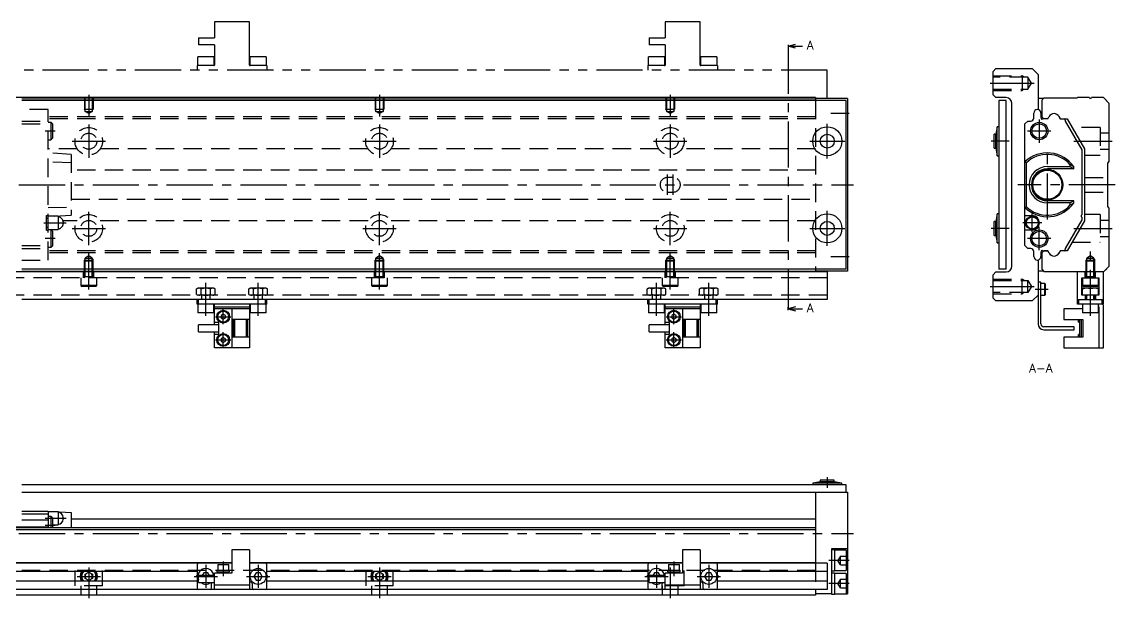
# Model space of a CAD drawing. Extents: x -2 to 654, y -8 to 207.
# Drawn here: x 278.4 to 654.4, y 9 to 207.4 of the extents above; entities that cross this region are included whole.
import ezdxf

# ---------------------------------------------------------------- set-up
doc = ezdxf.new("R2010")
doc.units = 0
doc.header["$LTSCALE"] = 0.5
for name, pattern in [('CENTER', [50.8, 31.75, -6.35, 6.35, -6.35]), ('DASHED', [19.05, 12.7, -6.35]), ('PHANTOM', [63.5, 31.75, -6.35, 6.35, -6.35, 6.35, -6.35])]:
    doc.linetypes.add(name, pattern=pattern)
for name, color, linetype in [('MSM_CENTER', 1, 'CENTER'), ('MSM_CONTINUOUS', 7, 'CONTINUOUS'), ('MSM_DASHED', 4, 'DASHED'), ('MSM_IMAGINARY', 6, 'PHANTOM'), ('MSM_NARROW', 5, 'CONTINUOUS'), ('MSM_PART_NUMBER', 7, 'CONTINUOUS')]:
    doc.layers.add(name, color=color, linetype=linetype)
doc.styles.get("Standard").update_dxf_attribs({"font": 'txt.shx', "height": 3, "bigfont": 'bigfont.shx'})

msp = doc.modelspace()

# ---------------------------------------------------------------- linework, layer by layer
at = {"layer": 'MSM_CENTER'}
for p, q in [((541.92, 198.5), (541.92, 108.62)), ((611.4, 186.3), (626.59, 186.3)), ((301.4, 182.3), (301.4, 174.79)), ((401.4, 182.3), (401.4, 174.79)), ((501.4, 182.3), (501.4, 174.79)), ((556.65, 176), (562.9, 176)), ((628.3, 173.8), (628.3, 165.8)), ((289.9, 169.8), (286.4, 169.8)), ((301.4, 172.05), (301.4, 160.55)), ((401.4, 172.05), (401.4, 160.55)), ((501.4, 172.05), (501.4, 160.55)), ((555.4, 160.3), (555.4, 172.3)), ((632.3, 169.8), (624.3, 169.8)), ((295.65, 166.3), (307.15, 166.3)), ((395.65, 166.3), (407.15, 166.3)), ((495.65, 166.3), (507.15, 166.3)), ((549.4, 166.3), (561.4, 166.3)), ((617.9, 166.3), (611.8, 166.3)), ((640.22, 166.3), (653.4, 166.3)), ((631.1, 139.3), (631.1, 163.3)), ((500.4, 147.8), (500.4, 154.8)), ((502.4, 147.8), (502.4, 154.8)), ((-2, 151.3), (564.4, 151.3)), ((654.4, 151.3), (620.9, 151.3)), ((301.4, 130.55), (301.4, 142.05)), ((401.4, 130.55), (401.4, 142.05)), ((501.4, 130.55), (501.4, 142.05)), ((555.4, 130.3), (555.4, 142.3)), ((625.9, 134.95), (625.9, 141.45)), ((285.9, 138.2), (293.6, 138.2)), ((295.65, 136.3), (307.15, 136.3)), ((395.65, 136.3), (407.15, 136.3)), ((495.65, 136.3), (507.15, 136.3)), ((549.4, 136.3), (561.4, 136.3)), ((617.9, 136.3), (611.8, 136.3)), ((629.15, 138.2), (622.65, 138.2)), ((628.3, 128.8), (628.3, 136.8)), ((640.22, 136.3), (653.4, 136.3)), ((289.9, 132.8), (286.4, 132.8)), ((632.3, 132.8), (624.3, 132.8)), ((645.9, 106.2), (645.9, 128.3)), ((301.4, 115.25), (301.4, 127.81)), ((401.4, 115.25), (401.4, 127.81)), ((501.4, 115.25), (501.4, 127.81)), ((556.65, 126.6), (562.9, 126.6)), ((341.65, 106.2), (341.65, 117.55)), ((359.65, 106.2), (359.65, 117.55)), ((496.65, 106.2), (496.65, 117.55)), ((514.65, 106.2), (514.65, 117.55)), ((611.4, 116.3), (626.59, 116.3)), ((631.4, 115.3), (626.9, 115.3)), ((345.02, 105.9), (350.27, 105.9)), ((347.65, 103.27), (347.65, 108.52)), ((500.02, 105.9), (505.27, 105.9)), ((502.65, 103.27), (502.65, 108.52)), ((345.02, 97.9), (350.27, 97.9)), ((347.65, 95.27), (347.65, 100.52)), ((500.02, 97.9), (505.27, 97.9)), ((502.65, 95.27), (502.65, 100.52)), ((555.4, 50.6), (555.4, 47)), ((286.4, 36.5), (293.6, 36.5)), ((286.4, 34.1), (289.9, 34.1)), ((-2, 31.3), (564.4, 31.3)), ((301.4, 19.5), (301.4, 9)), ((301.4, 19.5), (301.4, 9)), ((341.65, 20.5), (341.65, 12.5)), ((347.65, 21.6), (347.65, 16.6)), ((359.65, 20.5), (359.65, 12.5)), ((401.4, 19.5), (401.4, 9)), ((401.4, 19.5), (401.4, 9)), ((496.65, 20.5), (496.65, 12.5)), ((501.4, 19.5), (501.4, 9)), ((502.65, 21.6), (502.65, 16.6)), ((514.65, 20.5), (514.65, 12.5)), ((562.9, 22), (555.9, 22)), ((297.4, 16.5), (305.4, 16.5)), ((337.65, 16.5), (345.65, 16.5)), ((355.65, 16.5), (363.65, 16.5)), ((397.4, 16.5), (405.4, 16.5)), ((492.65, 16.5), (500.65, 16.5)), ((510.65, 16.5), (518.65, 16.5)), ((562.9, 14), (555.9, 14))]:
    msp.add_line(p, q, dxfattribs=at)
at = {"layer": 'MSM_CONTINUOUS'}
for p, q in [((541.92, 199), (544.42, 199.66)), ((541.92, 199.5), (541.92, 198.5)), ((544.42, 198.33), (541.92, 199)), ((541.92, 199), (546.92, 199)), ((612.4, 190.3), (613.4, 191.3)), ((612.4, 182.3), (612.4, 190.3)), ((613.4, 191.3), (625.9, 191.3)), ((625.9, 191.3), (627.9, 189.3)), ((627.9, 189.3), (627.9, 177.17)), ((551.4, 181.3), (151.4, 181.3)), ((551.4, 181.1), (278.4, 181.1)), ((551.4, 181.3), (551.4, 180.3)), ((562.4, 181), (551.4, 181)), ((562.4, 181), (562.4, 121.6)), ((613.4, 181.3), (612.4, 182.3)), ((616.9, 181.3), (613.4, 181.3)), ((629.8, 181), (627.9, 181)), ((629.9, 181.1), (629.2, 180.4)), ((641.2, 181.1), (629.9, 181.1)), ((641.4, 181.3), (641.2, 181.1)), ((645.5, 181.3), (641.4, 181.3)), ((650.4, 181.3), (646.3, 181.3)), ((652.4, 179.3), (650.4, 181.3)), ((551.4, 180.4), (278.4, 180.4)), ((561.9, 180.3), (278.4, 180.3)), ((561.9, 122.3), (561.9, 180.3)), ((614.4, 180.3), (614.4, 122.3)), ((616.9, 180.3), (614.4, 180.3)), ((616.9, 122.3), (616.9, 180.3)), ((618.9, 123.3), (618.9, 179.3)), ((629.2, 180.4), (629.2, 174.75)), ((652.4, 159.3), (652.4, 179.3)), ((623.4, 172.25), (624.4, 173.25)), ((624.4, 173.25), (625.4, 173.25)), ((626.4, 174.25), (626.4, 175.95)), ((628.9, 175.95), (628.9, 174.55)), ((629.2, 174.75), (629.9, 174.05)), ((629.7, 174.1), (629.85, 174.1)), ((631.25, 174.05), (629.9, 174.05)), ((631.25, 174.05), (631.62, 174.7)), ((635.12, 174.8), (635.55, 174.05)), ((635.55, 174.05), (635.12, 174.8)), ((635.55, 174.05), (637.9, 174.05)), ((637.24, 173.6), (637.24, 173.2)), ((637.24, 173.6), (637.24, 173.2)), ((637.24, 173.2), (642.9, 163.39)), ((637.9, 174.05), (643.9, 163.66)), ((613.8, 171.3), (613.4, 168.7)), ((614.4, 171.3), (613.8, 171.3)), ((613.8, 161.3), (613.8, 171.3)), ((623.4, 130.35), (623.4, 172.25)), ((613.4, 168.7), (612.8, 168.7)), ((612.8, 163.9), (612.8, 168.7)), ((613.4, 163.9), (613.4, 168.7)), ((612.8, 163.9), (613.4, 163.9)), ((613.4, 163.9), (613.8, 161.3)), ((642.9, 163.39), (642.9, 140.95)), ((643.9, 163.66), (643.9, 138.94)), ((613.8, 161.3), (614.4, 161.3)), ((623.9, 158.9), (623.4, 159.16)), ((623.9, 143.7), (623.9, 158.9)), ((638.95, 157.56), (638.95, 158.23)), ((651.9, 158.8), (652.4, 159.3)), ((651.9, 143.8), (651.9, 158.8)), ((631.1, 157.56), (638.95, 157.56)), ((640.2, 156.8), (631.1, 156.8)), ((638.95, 157.56), (640.2, 156.8)), ((640.2, 156.8), (640.2, 157.48)), ((623.4, 143.44), (623.9, 143.7)), ((640.2, 145.8), (631.1, 145.8)), ((638.95, 145.04), (631.1, 145.04)), ((640.2, 145.8), (638.95, 145.04)), ((638.95, 144.37), (638.95, 145.04)), ((640.2, 145.12), (640.2, 145.8)), ((652.4, 143.3), (651.9, 143.8)), ((652.4, 123.3), (652.4, 143.3)), ((613.8, 141.3), (613.4, 138.7)), ((614.4, 141.3), (613.8, 141.3)), ((613.8, 131.3), (613.8, 141.3)), ((623.4, 140.7), (625.9, 140.7)), ((642.9, 139.21), (637.24, 129.4)), ((642.9, 140.15), (642.9, 139.21)), ((613.4, 138.7), (612.8, 138.7)), ((612.8, 133.9), (612.8, 138.7)), ((613.4, 133.9), (613.4, 138.7)), ((625.9, 135.7), (623.4, 135.7)), ((643.9, 138.94), (637.9, 128.55)), ((612.8, 133.9), (613.4, 133.9)), ((613.4, 133.9), (613.8, 131.3)), ((613.8, 131.3), (614.4, 131.3)), ((624.4, 129.35), (623.4, 130.35)), ((625.4, 129.35), (624.4, 129.35)), ((626.4, 126.65), (626.4, 128.35)), ((628.9, 128.05), (628.9, 126.65)), ((629.9, 128.55), (629.2, 127.85)), ((629.2, 127.85), (629.2, 122.2)), ((629.85, 128.5), (629.7, 128.5)), ((629.9, 128.55), (629.85, 128.5)), ((631.25, 128.55), (629.9, 128.55)), ((629.9, 128.55), (631.25, 128.55)), ((631.68, 127.8), (631.25, 128.55)), ((631.62, 127.9), (631.25, 128.55)), ((635.55, 128.55), (635.12, 127.8)), ((635.55, 128.55), (635.18, 127.9)), ((637.9, 128.55), (635.55, 128.55)), ((636.95, 128.55), (635.55, 128.55)), ((637.24, 129.4), (637.24, 129)), ((627.9, 125.43), (627.9, 103.4)), ((555.4, 121.3), (147.4, 121.3)), ((561.9, 122.3), (278.4, 122.3)), ((551.4, 122.2), (278.4, 122.2)), ((551.4, 121.5), (278.4, 121.5)), ((551.4, 122.3), (551.4, 121.3)), ((562.4, 121.6), (551.4, 121.6)), ((555.4, 121.3), (555.4, 111.8)), ((612.4, 120.3), (613.4, 121.3)), ((613.4, 121.3), (616.9, 121.3)), ((616.9, 122.3), (614.4, 122.3)), ((629.8, 121.6), (627.9, 121.6)), ((629.2, 122.2), (629.9, 121.5)), ((629.9, 121.5), (641.2, 121.5)), ((641.2, 121.5), (641.4, 121.3)), ((650.4, 121.3), (641.4, 121.3)), ((641.4, 110.2), (641.4, 121.3)), ((650.4, 121.3), (652.4, 123.3)), ((650.4, 110.2), (650.4, 121.3)), ((612.4, 112.3), (612.4, 120.3)), ((628.9, 117.8), (627.9, 117.8)), ((628.9, 103.4), (628.9, 117.8)), ((630.2, 117.3), (628.9, 117.3)), ((630.4, 117.1), (630.2, 117.3)), ((630.2, 113.3), (630.2, 117.3)), ((630.4, 113.5), (630.4, 117.1)), ((643, 113.3), (643, 119.3)), ((643, 119.3), (648.8, 119.3)), ((643.15, 119.3), (643.15, 116.6)), ((643.15, 116.6), (643.45, 116.3)), ((648.65, 116.6), (643.15, 116.6)), ((648.35, 116.3), (648.65, 116.6)), ((648.65, 116.6), (648.65, 119.3)), ((648.8, 119.3), (648.8, 113.3)), ((627.9, 113.3), (625.9, 111.3)), ((628.9, 113.3), (630.2, 113.3)), ((630.2, 113.3), (630.4, 113.5)), ((648.8, 113.3), (643, 113.3)), ((643.15, 113.3), (643.15, 115.7)), ((648.65, 115.7), (643.15, 115.7)), ((643.15, 113.55), (644.52, 113.3)), ((648.35, 116.3), (643.45, 116.3)), ((644.2, 111.8), (644.2, 113.3)), ((644.4, 113.3), (644.4, 111.8)), ((645.9, 115.45), (644.52, 115.7)), ((645.9, 113.55), (645.9, 115.45)), ((645.9, 113.55), (647.27, 113.3)), ((648.65, 115.45), (647.27, 115.7)), ((647.4, 111.8), (647.4, 113.3)), ((647.6, 113.3), (647.6, 111.8)), ((648.65, 113.3), (648.65, 115.7)), ((555.4, 111.8), (278.4, 111.8)), ((338.65, 110.2), (338.65, 111.8)), ((362.65, 110.2), (338.65, 110.2)), ((338.9, 110.2), (338.9, 107.2)), ((339.15, 110.2), (339.15, 111.8)), ((344.4, 107.2), (344.4, 110.2)), ((344.65, 103.15), (344.65, 110.07)), ((356.65, 109.2), (344.65, 109.2)), ((356.65, 110.07), (356.65, 95.2)), ((356.9, 110.2), (356.9, 107.2)), ((362.15, 110.2), (362.15, 111.8)), ((362.4, 107.2), (362.4, 110.2)), ((362.65, 110.2), (362.65, 111.8)), ((493.65, 110.2), (493.65, 111.8)), ((517.65, 110.2), (493.65, 110.2)), ((493.9, 110.2), (493.9, 107.2)), ((494.15, 110.2), (494.15, 111.8)), ((499.4, 107.2), (499.4, 110.2)), ((499.65, 103.15), (499.65, 110.07)), ((511.65, 109.2), (499.65, 109.2)), ((511.65, 110.07), (511.65, 95.2)), ((511.9, 110.2), (511.9, 107.2)), ((517.15, 110.2), (517.15, 111.8)), ((517.4, 107.2), (517.4, 110.2)), ((517.65, 110.2), (517.65, 111.8)), ((544.42, 109.29), (541.92, 108.62)), ((541.92, 108.12), (541.92, 109.12)), ((613.4, 111.3), (612.4, 112.3)), ((625.9, 111.3), (613.4, 111.3)), ((641.4, 111.8), (650.4, 111.8)), ((650.4, 110.2), (641.4, 110.2)), ((641.9, 110.2), (641.9, 111.8)), ((643.15, 110.2), (643.15, 107.2)), ((648.65, 107.2), (648.65, 110.2)), ((648.8, 109.2), (648.8, 95.2)), ((649.9, 110.2), (649.9, 111.8)), ((650.4, 95.2), (650.4, 109.2)), ((344.4, 107.2), (338.9, 107.2)), ((356.65, 108.6), (344.65, 108.6)), ((347.65, 106.77), (346.9, 106.33)), ((346.9, 106.33), (346.9, 105.47)), ((346.9, 105.47), (347.65, 105.03)), ((348.4, 106.33), (347.65, 106.77)), ((347.65, 105.03), (348.4, 105.47)), ((348.4, 105.47), (348.4, 106.33)), ((350.65, 108.6), (350.65, 95.2)), ((362.4, 107.2), (356.9, 107.2)), ((499.4, 107.2), (493.9, 107.2)), ((511.65, 108.6), (499.65, 108.6)), ((502.65, 106.77), (501.9, 106.33)), ((501.9, 106.33), (501.9, 105.47)), ((501.9, 105.47), (502.65, 105.03)), ((503.4, 106.33), (502.65, 106.77)), ((502.65, 105.03), (503.4, 105.47)), ((503.4, 105.47), (503.4, 106.33)), ((505.65, 108.6), (505.65, 95.2)), ((517.4, 107.2), (511.9, 107.2)), ((541.92, 108.62), (544.42, 107.95)), ((541.92, 108.62), (546.92, 108.62)), ((636.8, 108.6), (636.8, 104.9)), ((643.15, 108.6), (636.8, 108.6)), ((648.65, 107.2), (643.15, 107.2)), ((648.8, 108.6), (648.65, 108.6)), ((346.15, 103.15), (339.15, 103.15)), ((339.15, 100.65), (339.15, 103.15)), ((346.15, 103.9), (344.65, 103.9)), ((346.15, 99.9), (346.15, 103.9)), ((356.65, 104.9), (350.65, 104.9)), ((351.15, 98.9), (351.15, 104.9)), ((351.65, 98.9), (351.65, 104.9)), ((355.65, 98.9), (355.65, 104.9)), ((356.15, 98.9), (356.15, 104.9)), ((501.15, 103.15), (494.15, 103.15)), ((494.15, 100.65), (494.15, 103.15)), ((501.15, 103.9), (499.65, 103.9)), ((501.15, 99.9), (501.15, 103.9)), ((511.65, 104.9), (505.65, 104.9)), ((506.15, 98.9), (506.15, 104.9)), ((506.65, 98.9), (506.65, 104.9)), ((510.65, 98.9), (510.65, 104.9)), ((511.15, 98.9), (511.15, 104.9)), ((640.3, 102.4), (629.9, 102.4)), ((636.8, 104.9), (643.3, 104.9)), ((640.3, 101.4), (640.3, 102.4)), ((641.8, 104), (641.8, 104.9)), ((641.8, 104), (642.3, 104)), ((642.3, 98.9), (642.3, 104.9)), ((642.8, 98.9), (642.8, 104.9)), ((643.3, 104.9), (643.3, 98.9)), ((339.15, 100.65), (346.15, 100.65)), ((344.65, 95.2), (344.65, 100.65)), ((344.65, 99.9), (346.15, 99.9)), ((347.65, 98.77), (346.9, 98.33)), ((346.9, 98.33), (346.9, 97.47)), ((348.4, 98.33), (347.65, 98.77)), ((348.4, 97.47), (348.4, 98.33)), ((356.65, 98.9), (350.65, 98.9)), ((494.15, 100.65), (501.15, 100.65)), ((499.65, 95.2), (499.65, 100.65)), ((499.65, 99.9), (501.15, 99.9)), ((502.65, 98.77), (501.9, 98.33)), ((501.9, 98.33), (501.9, 97.47)), ((503.4, 98.33), (502.65, 98.77)), ((503.4, 97.47), (503.4, 98.33)), ((511.65, 98.9), (505.65, 98.9)), ((629.9, 101.4), (640.3, 101.4)), ((636.8, 98.9), (636.8, 95.2)), ((643.3, 98.9), (636.8, 98.9)), ((642.3, 99.8), (641.8, 99.8)), ((641.8, 98.9), (641.8, 99.8)), ((356.65, 95.2), (344.65, 95.2)), ((346.9, 97.47), (347.65, 97.03)), ((347.65, 97.03), (348.4, 97.47)), ((511.65, 95.2), (499.65, 95.2)), ((501.9, 97.47), (502.65, 97.03)), ((502.65, 97.03), (503.4, 97.47)), ((636.8, 95.2), (650.4, 95.2)), ((553, 49), (550.4, 48.6)), ((553, 49.6), (553, 49)), ((557.8, 49.6), (553, 49.6)), ((557.8, 49), (553, 49)), ((557.8, 49), (557.8, 49.6)), ((560.4, 48.6), (557.8, 49)), ((561.9, 48), (278.4, 48)), ((278.4, 45.5), (562.4, 45.5)), ((550.4, 48.6), (550.4, 48)), ((560.4, 48.6), (550.4, 48.6)), ((551.4, 45.5), (551.4, 21)), ((560.4, 48), (560.4, 48.6)), ((561.9, 45.5), (561.9, 48)), ((562.4, 45.5), (562.4, 10.5)), ((278.4, 39), (287.4, 39)), ((278.4, 38), (287.4, 38)), ((287.4, 39), (295.4, 38.5)), ((287.4, 39), (287.4, 33.2)), ((290.85, 38.75), (287.4, 38.75)), ((290.85, 38.75), (290.85, 34.25)), ((295.4, 38.5), (295.4, 33.2)), ((278.4, 36), (287.4, 36)), ((288.4, 37.1), (287.4, 37.1)), ((288.9, 36.6), (288.4, 37.1)), ((288.4, 37.1), (288.4, 33.2)), ((288.9, 36.6), (288.9, 33.2)), ((288.9, 34.25), (290.85, 34.25)), ((292.6, 36.8), (292.6, 36.2)), ((295.4, 36.3), (551.4, 36.3)), ((256.4, 33.5), (287.4, 33.5)), ((551.4, 33.2), (256.4, 33.2)), ((551.4, 32.5), (256.4, 32.5)), ((356.65, 25.6), (350.65, 25.6)), ((350.65, 25.6), (350.65, 17.6)), ((356.65, 25.6), (356.65, 12)), ((505.65, 25.6), (505.65, 17.6)), ((511.65, 25.6), (505.65, 25.6)), ((511.65, 25.6), (511.65, 12)), ((562.4, 26), (556.9, 26)), ((556.9, 26), (556.9, 10.35)), ((557.9, 25.65), (556.9, 25.65)), ((557.9, 25.65), (557.9, 18.35)), ((561.9, 25.5), (557.9, 25.5)), ((561.9, 25.5), (561.9, 18.5)), ((350.65, 21.2), (201.65, 21.2)), ((350.65, 21), (201.65, 21)), ((350.65, 21), (201.65, 21)), ((338.65, 20.5), (338.65, 12.5)), ((345.75, 20.6), (345.75, 18.6)), ((345.75, 20.6), (349.55, 20.6)), ((349.55, 18.6), (349.55, 20.6)), ((505.65, 21.2), (356.65, 21.2)), ((505.65, 21), (356.65, 21)), ((505.65, 21), (356.65, 21)), ((362.65, 12.5), (362.65, 20.5)), ((493.65, 20.5), (493.65, 12.5)), ((500.75, 20.6), (500.75, 18.6)), ((500.75, 20.6), (504.55, 20.6)), ((504.55, 18.6), (504.55, 20.6)), ((551.4, 21.2), (511.65, 21.2)), ((555.4, 21), (511.65, 21)), ((551.4, 21), (511.65, 21)), ((517.65, 12.5), (517.65, 20.5)), ((555.4, 21), (555.4, 12)), ((338.65, 18.2), (207.65, 18.2)), ((300.15, 17.22), (301.4, 17.94)), ((300.15, 15.78), (300.15, 17.22)), ((301.4, 15.06), (300.15, 15.78)), ((301.4, 17.94), (302.65, 17.22)), ((302.65, 15.78), (301.4, 15.06)), ((302.65, 17.22), (302.65, 15.78)), ((338.47, 16.5), (338.65, 16.8)), ((338.65, 16.2), (338.47, 16.5)), ((344.65, 16.85), (339.15, 16.85)), ((339.15, 14.35), (339.15, 16.85)), ((340.93, 17.75), (340.41, 16.85)), ((342.37, 17.75), (340.93, 17.75)), ((342.89, 16.85), (342.37, 17.75)), ((350.65, 17.6), (344.65, 17.6)), ((344.65, 12), (344.65, 17.6)), ((345.45, 18.6), (345.45, 18.1)), ((345.45, 18.6), (349.85, 18.6)), ((345.45, 18.1), (349.85, 18.1)), ((345.65, 18.1), (345.65, 17.6)), ((349.65, 17.6), (349.65, 18.1)), ((349.85, 18.1), (349.85, 18.6)), ((358.93, 17.75), (358.21, 16.5)), ((358.21, 16.5), (358.93, 15.25)), ((360.37, 17.75), (358.93, 17.75)), ((358.93, 15.25), (360.37, 15.25)), ((361.09, 16.5), (360.37, 17.75)), ((360.37, 15.25), (361.09, 16.5)), ((362.83, 16.5), (362.61, 16.12)), ((493.65, 18.2), (362.65, 18.2)), ((362.65, 16.8), (362.83, 16.5)), ((400.15, 17.22), (401.4, 17.94)), ((400.15, 15.78), (400.15, 17.22)), ((401.4, 15.06), (400.15, 15.78)), ((401.4, 17.94), (402.65, 17.22)), ((402.65, 15.78), (401.4, 15.06)), ((402.65, 17.22), (402.65, 15.78)), ((493.47, 16.5), (493.65, 16.8)), ((493.65, 16.2), (493.47, 16.5)), ((499.65, 16.85), (494.15, 16.85)), ((494.15, 14.35), (494.15, 16.85)), ((495.93, 17.75), (495.41, 16.85)), ((497.37, 17.75), (495.93, 17.75)), ((497.89, 16.85), (497.37, 17.75)), ((505.65, 17.6), (499.65, 17.6)), ((499.65, 12), (499.65, 17.6)), ((500.45, 18.6), (500.45, 18.1)), ((500.45, 18.6), (504.85, 18.6)), ((500.45, 18.1), (504.85, 18.1)), ((500.65, 18.1), (500.65, 17.6)), ((504.65, 17.6), (504.65, 18.1)), ((504.85, 18.1), (504.85, 18.6)), ((513.93, 17.75), (513.21, 16.5)), ((513.21, 16.5), (513.93, 15.25)), ((515.37, 17.75), (513.93, 17.75)), ((513.93, 15.25), (515.37, 15.25)), ((516.09, 16.5), (515.37, 17.75)), ((515.37, 15.25), (516.09, 16.5)), ((517.83, 16.5), (517.61, 16.12)), ((555.4, 18.2), (517.65, 18.2)), ((517.65, 16.8), (517.83, 16.5)), ((556.9, 18.35), (557.9, 18.35)), ((557.9, 17.65), (556.9, 17.65)), ((557.9, 18.5), (561.9, 18.5)), ((557.9, 17.65), (557.9, 10.35)), ((561.9, 17.5), (557.9, 17.5)), ((561.9, 17.5), (561.9, 10.5)), ((555.4, 12), (147.4, 12)), ((551.4, 12), (151.4, 12)), ((338.65, 14.8), (207.65, 14.8)), ((339.15, 14.35), (344.65, 14.35)), ((343.65, 12.5), (343.65, 14.1)), ((344.65, 13.6), (356.65, 13.6)), ((356.65, 14.6), (357.15, 14.6)), ((357.65, 14.1), (357.65, 12.5)), ((493.65, 14.8), (362.65, 14.8)), ((494.15, 14.35), (499.65, 14.35)), ((498.65, 12.5), (498.65, 14.1)), ((499.65, 13.6), (511.65, 13.6)), ((511.65, 14.6), (512.15, 14.6)), ((512.65, 14.1), (512.65, 12.5)), ((555.4, 14.8), (517.65, 14.8)), ((551.4, 12), (551.4, 10)), ((551.4, 10), (151.4, 10)), ((556.9, 10.5), (551.4, 10.5)), ((556.9, 10.35), (557.9, 10.35)), ((557.9, 10.5), (562.4, 10.5))]:
    msp.add_line(p, q, dxfattribs=at)
for centre, radius in [((555.4, 166.3), 5), ((628.3, 169.8), 3), ((628.3, 169.8), 2.5), ((555.4, 166.3), 2.4), ((631.1, 151.3), 5.3), ((631.1, 151.3), 5), ((555.4, 136.3), 5), ((625.9, 138.2), 2.25), ((625.9, 138.2), 2.05), ((555.4, 136.3), 2.4), ((628.3, 132.8), 3), ((628.3, 132.8), 2.5), ((347.65, 105.9), 2.2), ((347.65, 105.9), 1.9), ((502.65, 105.9), 2.2), ((502.65, 105.9), 1.9), ((347.65, 97.9), 2.2), ((347.65, 97.9), 1.9), ((502.65, 97.9), 2.2), ((502.65, 97.9), 1.9), ((359.65, 16.5), 2.75), ((514.65, 16.5), 2.75)]:
    msp.add_circle(centre, radius, dxfattribs=at)
for centre, radius, start, end in [((616.9, 179.3), 2, 0, 90), ((645.9, 181.6), 0.5, 216.8699, 323.1301), ((649.9, 179), 2, 36.8699, 53.1301), ((627.65, 175.95), 1.25, 0, 180), ((625.4, 174.25), 1, 270, 0), ((629.9, 174.55), 1, 180, 228.766), ((629.7, 173.6), 0.5, 90, 156.6746), ((633.55, 173.65), 2.2, 93.981, 151.4552), ((633.25, 173.65), 2.2, 31.4553, 86.019), ((636.74, 173.6), 0.5, 0, 64.1581), ((631.1, 151.3), 11, 34.1804, 134.427), ((631.1, 151.3), 10.47, 41.4448, 133.4287), ((635.05, 150.3), 8.84, 54.3755, 63.8517), ((631.1, 151.3), 6.26, 90, 270), ((631.1, 151.3), 5.5, 90, 270), ((631.1, 151.3), 11, 225.573, 325.8196), ((631.1, 151.3), 10.47, 226.5713, 318.5552), ((634.75, 152.81), 9.43, 296.4456, 305.3272), ((625.9, 138.2), 2.5, 270, 90), ((643.2, 140.55), 0.5, 126.8699, 233.1301), ((625.4, 128.35), 1, 0, 90), ((629.9, 128.05), 1, 131.234, 180), ((629.7, 129), 0.5, 203.3254, 270), ((633.25, 128.95), 2.2, 273.981, 331.4552), ((636.74, 129), 0.5, 295.8419, 360), ((627.65, 126.65), 1.25, 180, 0), ((633.55, 128.95), 2.2, 211.3887, 266.019), ((633.55, 128.95), 2.2, 211.4553, 266.019), ((633.25, 128.95), 2.2, 273.981, 328.5447), ((616.9, 123.3), 2, 270, 0), ((649.9, 123.6), 2, 306.8699, 323.1301), ((644.77, 110.33), 5.37, 92.6591, 107.597), ((644.28, 118.67), 5.37, 272.6596, 287.5965), ((647.5, 110.45), 5.25, 92.489, 107.7671), ((647.03, 118.67), 5.37, 272.6591, 287.597), ((647.8, 109.2), 1, 0, 31.7883), ((647.8, 109.2), 2.6, 0, 22.6199), ((629.9, 103.4), 2, 180, 270), ((629.9, 103.4), 1, 180, 270), ((290.85, 36.8), 1.75, 0, 90), ((290.85, 36.2), 1.75, 270, 0), ((339.15, 20.5), 0.5, 90, 180), ((341.65, 16.5), 2.75, 7.312, 204.62), ((362.15, 20.5), 0.5, 0, 90), ((494.15, 20.5), 0.5, 90, 180), ((496.65, 16.5), 2.75, 7.312, 204.62), ((517.15, 20.5), 0.5, 0, 90), ((301.4, 16.5), 3, 145.4819, 214.5181), ((301.4, 16.5), 2.75, 141.8165, 218.1835), ((301.4, 16.5), 2.45, 136.0622, 223.9379), ((301.4, 16.5), 1.25, 120, 240), ((301.4, 16.5), 1.25, 300, 60), ((301.4, 16.5), 2.45, 316.0622, 43.9378), ((301.4, 16.5), 2.75, 321.8165, 38.1835), ((301.4, 16.5), 3, 325.4819, 34.5181), ((401.4, 16.5), 3, 145.4819, 214.5181), ((401.4, 16.5), 2.75, 141.8165, 218.1835), ((401.4, 16.5), 2.45, 136.0622, 223.9379), ((401.4, 16.5), 1.25, 120, 240), ((401.4, 16.5), 1.25, 300, 60), ((401.4, 16.5), 2.45, 316.0622, 43.9378), ((401.4, 16.5), 2.75, 321.8165, 38.1835), ((401.4, 16.5), 3, 325.4819, 34.5181), ((339.15, 12.5), 0.5, 180, 270), ((341.65, 16.5), 2.75, 231.4273, 308.5727), ((343.15, 12.5), 0.5, 270, 0), ((344.15, 14.1), 0.5, 150, 180), ((344.22, 14.11), 0.429, 358.6925, 34.0177), ((357.15, 14.1), 0.501, 90.0618, 179.9383), ((357.15, 14.1), 0.5, 0, 90), ((358.15, 12.5), 0.5, 180, 270), ((362.15, 12.5), 0.5, 270, 360), ((494.15, 12.5), 0.5, 180, 270), ((496.65, 16.5), 2.75, 231.4273, 308.5727), ((498.15, 12.5), 0.5, 270, 0), ((499.15, 14.1), 0.5, 150, 180), ((499.22, 14.11), 0.429, 358.6925, 34.0177), ((512.15, 14.1), 0.501, 90.0618, 179.9383), ((512.15, 14.1), 0.5, 0, 90), ((513.15, 12.5), 0.5, 180, 270), ((517.15, 12.5), 0.5, 270, 360)]:
    msp.add_arc(centre, radius, start, end, dxfattribs=at)
at = {"layer": 'MSM_DASHED'}
for p, q in [((612.4, 188.8), (622.4, 188.8)), ((624.4, 188.37), (612.4, 188.37)), ((622.4, 188.8), (622.4, 183.8)), ((623.15, 188.37), (622.4, 188.8)), ((625.59, 186.3), (624.4, 188.37)), ((624.4, 188.37), (624.4, 184.23)), ((624.4, 184.23), (625.59, 186.3)), ((299.9, 181.3), (299.9, 177.3)), ((300.17, 176.5), (300.17, 181.3)), ((302.63, 181.3), (302.63, 176.5)), ((302.9, 181.3), (302.9, 177.3)), ((399.9, 181.3), (399.9, 177.3)), ((400.17, 176.5), (400.17, 181.3)), ((402.63, 181.3), (402.63, 176.5)), ((402.9, 181.3), (402.9, 177.3)), ((499.9, 181.3), (499.9, 177.3)), ((500.17, 176.5), (500.17, 181.3)), ((502.63, 181.3), (502.63, 176.5)), ((502.9, 181.3), (502.9, 177.3)), ((612.4, 184.23), (624.4, 184.23)), ((612.4, 183.8), (622.4, 183.8)), ((623.15, 184.23), (622.4, 183.8)), ((287.4, 177.2), (278.4, 177.2)), ((287.4, 125.4), (287.4, 177.2)), ((300.17, 176.83), (299.9, 177.3)), ((299.9, 177.3), (302.9, 177.3)), ((302.63, 176.83), (302.9, 177.3)), ((400.17, 176.83), (399.9, 177.3)), ((399.9, 177.3), (402.9, 177.3)), ((402.63, 176.83), (402.9, 177.3)), ((500.17, 176.83), (499.9, 177.3)), ((499.9, 177.3), (502.9, 177.3)), ((502.63, 176.83), (502.9, 177.3)), ((551.4, 180.3), (551.4, 122.3)), ((278.4, 173.25), (287.4, 173.25)), ((551.4, 174.75), (287.4, 174.75)), ((551.4, 174.05), (287.4, 174.05)), ((300.17, 176.5), (302.63, 176.5)), ((301.4, 175.79), (300.17, 176.5)), ((302.63, 176.5), (301.4, 175.79)), ((400.17, 176.5), (402.63, 176.5)), ((401.4, 175.79), (400.17, 176.5)), ((402.63, 176.5), (401.4, 175.79)), ((500.17, 176.5), (502.63, 176.5)), ((501.4, 175.79), (500.17, 176.5)), ((502.63, 176.5), (501.4, 175.79)), ((278.4, 172.25), (287.4, 172.25)), ((288.4, 172.8), (287.4, 172.8)), ((288.4, 172.8), (288.4, 166.8)), ((288.9, 172.3), (288.4, 172.8)), ((288.9, 172.3), (288.9, 167.3)), ((649.2, 171.05), (639.63, 171.05)), ((649.2, 171.05), (649.2, 161.55)), ((287.4, 166.8), (288.4, 166.8)), ((288.4, 166.8), (288.9, 167.3)), ((652.4, 169.05), (649.2, 169.05)), ((297.45, 163.66), (287.4, 163.66)), ((295.4, 161.77), (287.4, 162.3)), ((295.4, 161.77), (295.4, 140.83)), ((397.45, 163.66), (305.35, 163.66)), ((497.45, 163.66), (405.35, 163.66)), ((551.4, 163.66), (505.35, 163.66)), ((649.2, 163.55), (652.4, 163.55)), ((295.4, 158.9), (287.4, 159.16)), ((643.9, 161.55), (649.2, 161.55)), ((551.4, 156.3), (295.4, 156.3)), ((502.4, 153.8), (500.4, 153.8)), ((643.9, 153.8), (651.9, 153.8)), ((500.4, 148.8), (502.4, 148.8)), ((643.9, 148.8), (651.9, 148.8)), ((287.4, 143.44), (295.4, 143.7)), ((295.4, 146.3), (551.4, 146.3)), ((286.9, 140.7), (287.4, 140.7)), ((286.9, 135.7), (286.9, 140.7)), ((287.4, 139.7), (286.9, 139.7)), ((290.85, 140.45), (287.4, 140.45)), ((289.66, 140.45), (295.4, 140.83)), ((290.85, 140.45), (290.85, 135.95)), ((649.2, 141.05), (643.9, 141.05)), ((649.2, 141.05), (649.2, 131.55)), ((286.9, 136.7), (287.4, 136.7)), ((286.9, 135.7), (287.4, 135.7)), ((287.4, 135.95), (290.85, 135.95)), ((288.4, 135.8), (287.4, 135.8)), ((288.9, 135.3), (288.4, 135.8)), ((288.4, 135.8), (288.4, 129.8)), ((297.45, 138.94), (292.54, 138.94)), ((292.6, 138.5), (292.6, 137.9)), ((397.45, 138.94), (305.35, 138.94)), ((497.45, 138.94), (405.35, 138.94)), ((551.4, 138.94), (505.35, 138.94)), ((652.4, 139.05), (649.2, 139.05)), ((288.9, 135.3), (288.9, 130.3)), ((649.2, 133.55), (652.4, 133.55)), ((278.4, 130.35), (287.4, 130.35)), ((278.4, 129.35), (287.4, 129.35)), ((287.4, 129.8), (288.4, 129.8)), ((551.4, 128.55), (287.4, 128.55)), ((551.4, 127.85), (287.4, 127.85)), ((288.4, 129.8), (288.9, 130.3)), ((639.63, 131.55), (649.2, 131.55)), ((278.4, 125.4), (287.4, 125.4)), ((300.17, 125.77), (299.9, 125.3)), ((299.9, 125.3), (302.9, 125.3)), ((299.9, 125.03), (300.17, 125.3)), ((299.9, 119.3), (299.9, 125.3)), ((302.9, 125.03), (299.9, 125.03)), ((301.4, 126.81), (300.17, 126.1)), ((300.17, 126.1), (302.63, 126.1)), ((300.17, 119.77), (300.17, 126.1)), ((302.63, 126.1), (301.4, 126.81)), ((302.63, 119.77), (302.63, 126.1)), ((302.63, 125.77), (302.9, 125.3)), ((302.9, 125.03), (302.63, 125.3)), ((302.9, 119.3), (302.9, 125.3)), ((400.17, 125.77), (399.9, 125.3)), ((399.9, 125.3), (402.9, 125.3)), ((399.9, 125.03), (400.17, 125.3)), ((399.9, 119.3), (399.9, 125.3)), ((402.9, 125.03), (399.9, 125.03)), ((401.4, 126.81), (400.17, 126.1)), ((400.17, 126.1), (402.63, 126.1)), ((400.17, 119.77), (400.17, 126.1)), ((402.63, 126.1), (401.4, 126.81)), ((402.63, 119.77), (402.63, 126.1)), ((402.63, 125.77), (402.9, 125.3)), ((402.9, 125.03), (402.63, 125.3)), ((402.9, 119.3), (402.9, 125.3)), ((500.17, 125.77), (499.9, 125.3)), ((499.9, 125.3), (502.9, 125.3)), ((499.9, 125.03), (500.17, 125.3)), ((499.9, 119.3), (499.9, 125.3)), ((502.9, 125.03), (499.9, 125.03)), ((501.4, 126.81), (500.17, 126.1)), ((500.17, 126.1), (502.63, 126.1)), ((500.17, 119.77), (500.17, 126.1)), ((502.63, 126.1), (501.4, 126.81)), ((502.63, 119.77), (502.63, 126.1)), ((502.63, 125.77), (502.9, 125.3)), ((502.9, 125.03), (502.63, 125.3)), ((502.9, 119.3), (502.9, 125.3)), ((644.67, 125.77), (644.4, 125.3)), ((644.4, 125.03), (644.67, 125.3)), ((644.4, 119.3), (644.4, 125.3)), ((644.4, 125.3), (647.4, 125.3)), ((647.4, 125.03), (644.4, 125.03)), ((645.9, 126.81), (644.67, 126.1)), ((644.67, 119.77), (644.67, 126.1)), ((644.67, 126.1), (647.13, 126.1)), ((647.13, 126.1), (645.9, 126.81)), ((647.13, 119.77), (647.13, 126.1)), ((647.13, 125.77), (647.4, 125.3)), ((647.13, 125.3), (647.4, 125.03)), ((647.4, 119.3), (647.4, 125.3)), ((299.65, 119.3), (299.65, 121.3)), ((303.15, 119.3), (303.15, 121.3)), ((399.65, 119.3), (399.65, 121.3)), ((403.15, 119.3), (403.15, 121.3)), ((499.65, 119.3), (499.65, 121.3)), ((503.15, 119.3), (503.15, 121.3)), ((644.15, 119.3), (644.15, 121.3)), ((647.65, 119.3), (647.65, 121.3)), ((555.4, 119.3), (147.4, 119.3)), ((298.65, 119.3), (298.65, 116.6)), ((298.65, 116.6), (298.95, 116.3)), ((304.15, 116.6), (298.65, 116.6)), ((299.9, 119.3), (300.17, 119.77)), ((299.9, 119.77), (302.9, 119.77)), ((302.9, 119.3), (302.63, 119.77)), ((303.85, 116.3), (304.15, 116.6)), ((304.15, 116.6), (304.15, 119.3)), ((398.65, 119.3), (398.65, 116.6)), ((398.65, 116.6), (398.95, 116.3)), ((404.15, 116.6), (398.65, 116.6)), ((399.9, 119.3), (400.17, 119.77)), ((399.9, 119.77), (402.9, 119.77)), ((402.9, 119.3), (402.63, 119.77)), ((403.85, 116.3), (404.15, 116.6)), ((404.15, 116.6), (404.15, 119.3)), ((498.65, 119.3), (498.65, 116.6)), ((498.65, 116.6), (498.95, 116.3)), ((504.15, 116.6), (498.65, 116.6)), ((499.9, 119.3), (500.17, 119.77)), ((499.9, 119.77), (502.9, 119.77)), ((502.9, 119.3), (502.63, 119.77)), ((503.85, 116.3), (504.15, 116.6)), ((504.15, 116.6), (504.15, 119.3)), ((612.4, 118.8), (622.4, 118.8)), ((612.4, 118.37), (624.4, 118.37)), ((622.4, 113.8), (622.4, 118.8)), ((623.15, 118.37), (622.4, 118.8)), ((624.4, 118.37), (625.59, 116.3)), ((624.4, 114.23), (624.4, 118.37)), ((644.4, 119.3), (644.67, 119.77)), ((644.4, 119.77), (647.4, 119.77)), ((647.4, 119.3), (647.13, 119.77)), ((555.4, 113.3), (147.4, 113.3)), ((303.85, 116.3), (298.95, 116.3)), ((338.9, 115.7), (338.47, 115.45)), ((338.47, 113.55), (338.47, 115.45)), ((338.47, 113.55), (338.9, 113.3)), ((338.47, 113.55), (339.27, 113.3)), ((344.4, 115.7), (338.9, 115.7)), ((344.4, 113.3), (338.9, 113.3)), ((340.06, 115.45), (339.27, 115.7)), ((340.06, 113.55), (340.06, 115.45)), ((340.15, 113.3), (340.15, 111.8)), ((343.15, 111.8), (343.15, 113.3)), ((343.24, 113.55), (343.24, 115.45)), ((343.24, 113.55), (344.03, 113.3)), ((344.83, 115.45), (344.03, 115.7)), ((344.83, 115.45), (344.4, 115.7)), ((344.4, 113.3), (344.83, 113.55)), ((344.83, 113.55), (344.83, 115.45)), ((356.9, 115.7), (356.47, 115.45)), ((356.47, 113.55), (356.47, 115.45)), ((356.47, 113.55), (356.9, 113.3)), ((356.47, 113.55), (357.27, 113.3)), ((362.4, 115.7), (356.9, 115.7)), ((362.4, 113.3), (356.9, 113.3)), ((358.06, 115.45), (357.27, 115.7)), ((358.06, 113.55), (358.06, 115.45)), ((358.15, 113.3), (358.15, 111.8)), ((361.15, 111.8), (361.15, 113.3)), ((361.24, 113.55), (361.24, 115.45)), ((361.24, 113.55), (362.03, 113.3)), ((362.83, 115.45), (362.03, 115.7)), ((362.83, 115.45), (362.4, 115.7)), ((362.4, 113.3), (362.83, 113.55)), ((362.83, 113.55), (362.83, 115.45)), ((403.85, 116.3), (398.95, 116.3)), ((493.9, 115.7), (493.47, 115.45)), ((493.47, 113.55), (493.47, 115.45)), ((493.47, 113.55), (493.9, 113.3)), ((493.47, 113.55), (494.27, 113.3)), ((499.4, 115.7), (493.9, 115.7)), ((499.4, 113.3), (493.9, 113.3)), ((495.06, 115.45), (494.27, 115.7)), ((495.06, 113.55), (495.06, 115.45)), ((495.15, 113.3), (495.15, 111.8)), ((498.15, 111.8), (498.15, 113.3)), ((498.24, 113.55), (498.24, 115.45)), ((498.24, 113.55), (499.03, 113.3)), ((503.85, 116.3), (498.95, 116.3)), ((499.83, 115.45), (499.03, 115.7)), ((499.83, 115.45), (499.4, 115.7)), ((499.4, 113.3), (499.83, 113.55)), ((499.83, 113.55), (499.83, 115.45)), ((511.9, 115.7), (511.47, 115.45)), ((511.47, 113.55), (511.47, 115.45)), ((511.47, 113.55), (511.9, 113.3)), ((511.47, 113.55), (512.27, 113.3)), ((517.4, 115.7), (511.9, 115.7)), ((517.4, 113.3), (511.9, 113.3)), ((513.06, 115.45), (512.27, 115.7)), ((513.06, 113.55), (513.06, 115.45)), ((513.15, 113.3), (513.15, 111.8)), ((516.15, 111.8), (516.15, 113.3)), ((516.24, 113.55), (516.24, 115.45)), ((516.24, 113.55), (517.03, 113.3)), ((517.83, 115.45), (517.03, 115.7)), ((517.83, 115.45), (517.4, 115.7)), ((517.4, 113.3), (517.83, 113.55)), ((517.83, 113.55), (517.83, 115.45)), ((624.4, 114.23), (612.4, 114.23)), ((612.4, 113.8), (622.4, 113.8)), ((623.15, 114.23), (622.4, 113.8)), ((625.59, 116.3), (624.4, 114.23)), ((559.9, 23.5), (559.03, 22)), ((559.9, 20.5), (559.9, 23.5)), ((559.9, 23.5), (561.9, 23.5)), ((551.4, 21), (551.4, 12)), ((559.9, 20.5), (559.03, 22)), ((559.9, 20.5), (561.9, 20.5)), ((551.4, 18.5), (151.4, 18.5)), ((296.65, 18.5), (296.65, 13.2)), ((306.15, 13.2), (306.15, 18.5)), ((396.65, 18.5), (396.65, 13.2)), ((406.15, 13.2), (406.15, 18.5)), ((496.65, 18.5), (496.65, 13.2)), ((506.15, 13.2), (506.15, 18.5)), ((559.9, 15.5), (559.03, 14)), ((559.9, 12.5), (559.9, 15.5)), ((559.9, 15.5), (561.9, 15.5)), ((306.15, 13.2), (296.65, 13.2)), ((298.65, 13.2), (298.65, 10)), ((304.15, 10), (304.15, 13.2)), ((406.15, 13.2), (396.65, 13.2)), ((398.65, 13.2), (398.65, 10)), ((404.15, 10), (404.15, 13.2)), ((506.15, 13.2), (496.65, 13.2)), ((498.65, 13.2), (498.65, 10)), ((504.15, 10), (504.15, 13.2)), ((559.9, 12.5), (559.03, 14)), ((559.9, 12.5), (561.9, 12.5))]:
    msp.add_line(p, q, dxfattribs=at)
for centre, radius in [((301.4, 166.3), 4.75), ((401.4, 166.3), 4.75), ((501.4, 166.3), 4.75), ((301.4, 166.3), 2.75), ((401.4, 166.3), 2.75), ((501.4, 166.3), 2.75), ((301.4, 136.3), 4.75), ((401.4, 136.3), 4.75), ((501.4, 136.3), 4.75), ((301.4, 136.3), 2.75), ((401.4, 136.3), 2.75), ((501.4, 136.3), 2.75)]:
    msp.add_circle(centre, radius, dxfattribs=at)
for centre, radius, start, end in [((500.4, 151.3), 2.5, 90, 270), ((502.4, 151.3), 2.5, 270, 90), ((290.85, 138.5), 1.75, 0, 90), ((290.85, 137.9), 1.75, 270, 0), ((339.45, 113.72), 1.99, 95.1303, 119.2549), ((339.11, 115.23), 1.94, 274.8223, 299.564), ((341.65, 110.45), 5.25, 72.4118, 107.5882), ((341.65, 118.55), 5.25, 252.4118, 287.5882), ((344.1, 114.08), 1.62, 92.3042, 122.0803), ((343.78, 115.53), 2.24, 276.5184, 297.8679), ((357.45, 113.72), 1.99, 95.1303, 119.2549), ((357.11, 115.23), 1.94, 274.8223, 299.564), ((359.65, 110.45), 5.25, 72.4118, 107.5882), ((359.65, 118.55), 5.25, 252.4118, 287.5882), ((362.1, 114.08), 1.62, 92.3042, 122.0803), ((361.78, 115.53), 2.24, 276.5184, 297.8679), ((494.45, 113.72), 1.99, 95.1303, 119.2549), ((494.11, 115.23), 1.94, 274.8223, 299.564), ((496.65, 110.45), 5.25, 72.4118, 107.5882), ((496.65, 118.55), 5.25, 252.4118, 287.5882), ((499.1, 114.08), 1.62, 92.3042, 122.0803), ((498.78, 115.53), 2.24, 276.5184, 297.8679), ((512.45, 113.72), 1.99, 95.1303, 119.2549), ((512.11, 115.23), 1.94, 274.8223, 299.564), ((514.65, 110.45), 5.25, 72.4118, 107.5882), ((514.65, 118.55), 5.25, 252.4118, 287.5882), ((517.1, 114.08), 1.62, 92.3042, 122.0803), ((516.78, 115.53), 2.24, 276.5184, 297.8679)]:
    msp.add_arc(centre, radius, start, end, dxfattribs=at)
at = {"layer": 'MSM_IMAGINARY'}
for p, q in [((356.65, 207.4), (344.65, 207.4)), ((344.65, 207.4), (344.65, 201.95)), ((356.65, 192.53), (356.65, 207.4)), ((499.65, 207.4), (499.65, 201.95)), ((511.65, 207.4), (499.65, 207.4)), ((511.65, 192.53), (511.65, 207.4)), ((339.15, 201.95), (339.15, 199.45)), ((339.15, 201.95), (344.65, 201.95)), ((344.65, 199.45), (339.15, 199.45)), ((344.65, 199.45), (344.65, 192.53)), ((494.15, 201.95), (494.15, 199.45)), ((494.15, 201.95), (499.65, 201.95)), ((499.65, 199.45), (494.15, 199.45)), ((499.65, 199.45), (499.65, 192.53)), ((338.65, 192.4), (338.65, 190.8)), ((344.4, 192.4), (338.65, 192.4)), ((338.9, 192.4), (338.9, 195.4)), ((344.4, 195.4), (338.9, 195.4)), ((344.4, 195.4), (344.4, 192.4)), ((356.9, 192.4), (356.9, 195.4)), ((362.4, 195.4), (356.9, 195.4)), ((362.65, 192.4), (356.9, 192.4)), ((362.4, 195.4), (362.4, 192.4)), ((362.65, 192.4), (362.65, 190.8)), ((493.65, 192.4), (493.65, 190.8)), ((499.4, 192.4), (493.65, 192.4)), ((493.9, 192.4), (493.9, 195.4)), ((499.4, 195.4), (493.9, 195.4)), ((499.4, 195.4), (499.4, 192.4)), ((511.9, 192.4), (511.9, 195.4)), ((517.4, 195.4), (511.9, 195.4)), ((517.65, 192.4), (511.9, 192.4)), ((517.4, 195.4), (517.4, 192.4)), ((517.65, 192.4), (517.65, 190.8)), ((555.4, 190.8), (147.4, 190.8)), ((555.4, 181.3), (555.4, 190.8))]:
    msp.add_line(p, q, dxfattribs=at)
for centre, radius, start, end in [((344.43, 192.88), 0.474, 266.4223, 284.1584), ((344.54, 192.53), 0.114, 274.8157, 0.7579), ((356.76, 192.53), 0.114, 179.9395, 231.0289), ((356.87, 192.81), 0.411, 243.6276, 273.5549), ((499.43, 192.88), 0.474, 266.4223, 284.1584), ((499.54, 192.53), 0.114, 274.8157, 0.7579), ((511.76, 192.53), 0.114, 179.9395, 231.0289), ((511.87, 192.81), 0.411, 243.6276, 273.5549)]:
    msp.add_arc(centre, radius, start, end, dxfattribs=at)
at = {"layer": 'MSM_NARROW'}
for p, q in [((644.67, 111.8), (644.67, 113.3)), ((647.13, 111.8), (647.13, 113.3))]:
    msp.add_line(p, q, dxfattribs=at)

# ---------------------------------------------------------------- texts
at = {"layer": 'MSM_PART_NUMBER'}
for s, p in [('A', (548.34, 197.87)), ('A', (548.34, 107.49)), ('A-A', (624.86, 86.67))]:
    msp.add_text(s, height=3, dxfattribs=at).set_placement(p)

doc.saveas('drawing.dxf')
